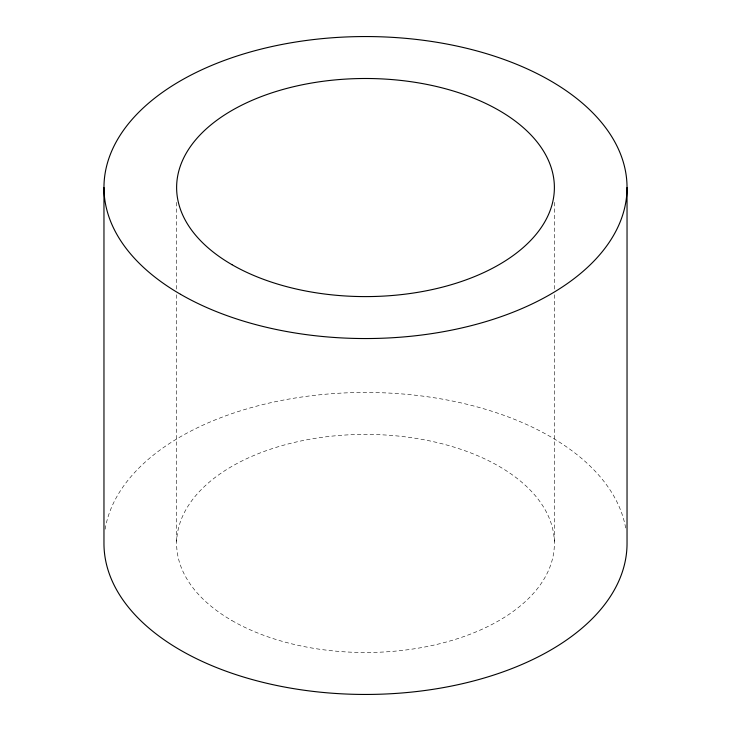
<?xml version="1.0" encoding="UTF-8"?>
<svg xmlns="http://www.w3.org/2000/svg" width="731" height="731" viewBox="0 0 731 731"><rect width="100%" height="100%" fill="white"/><g stroke="black" fill="none" stroke-linecap="round" stroke-linejoin="round"><path stroke-width="0.55" stroke-dasharray="3.65 2.74" d="M554.39 202.377L554.39 290.216M554.39 294.776L554.39 543.453M176.61 202.377L176.61 290.216M176.61 294.776L176.61 543.453M105.127 529.226A261.534 150.997 0 0 1 365.5 392.456A261.534 150.997 0 0 1 625.873 529.226M231.937 620.564A188.89 109.056 0 0 0 547.948 571.679A188.89 109.056 0 0 0 316.614 438.116A188.89 109.056 0 0 0 231.937 620.564"/><path stroke-width="1.1" d="M627.034 187.547L627.034 543.453A261.534 150.997 0 0 1 365.5 694.45A261.534 150.997 0 0 1 103.966 543.453L103.966 187.547M180.566 294.319A261.534 150.997 0 0 0 618.124 226.628A261.534 150.997 0 0 0 297.809 41.694A261.534 150.997 0 0 0 180.566 294.319M231.937 264.659A188.89 109.056 0 0 0 547.948 215.773A188.89 109.056 0 0 0 316.614 82.21A188.89 109.056 0 0 0 231.937 264.659"/></g></svg>
